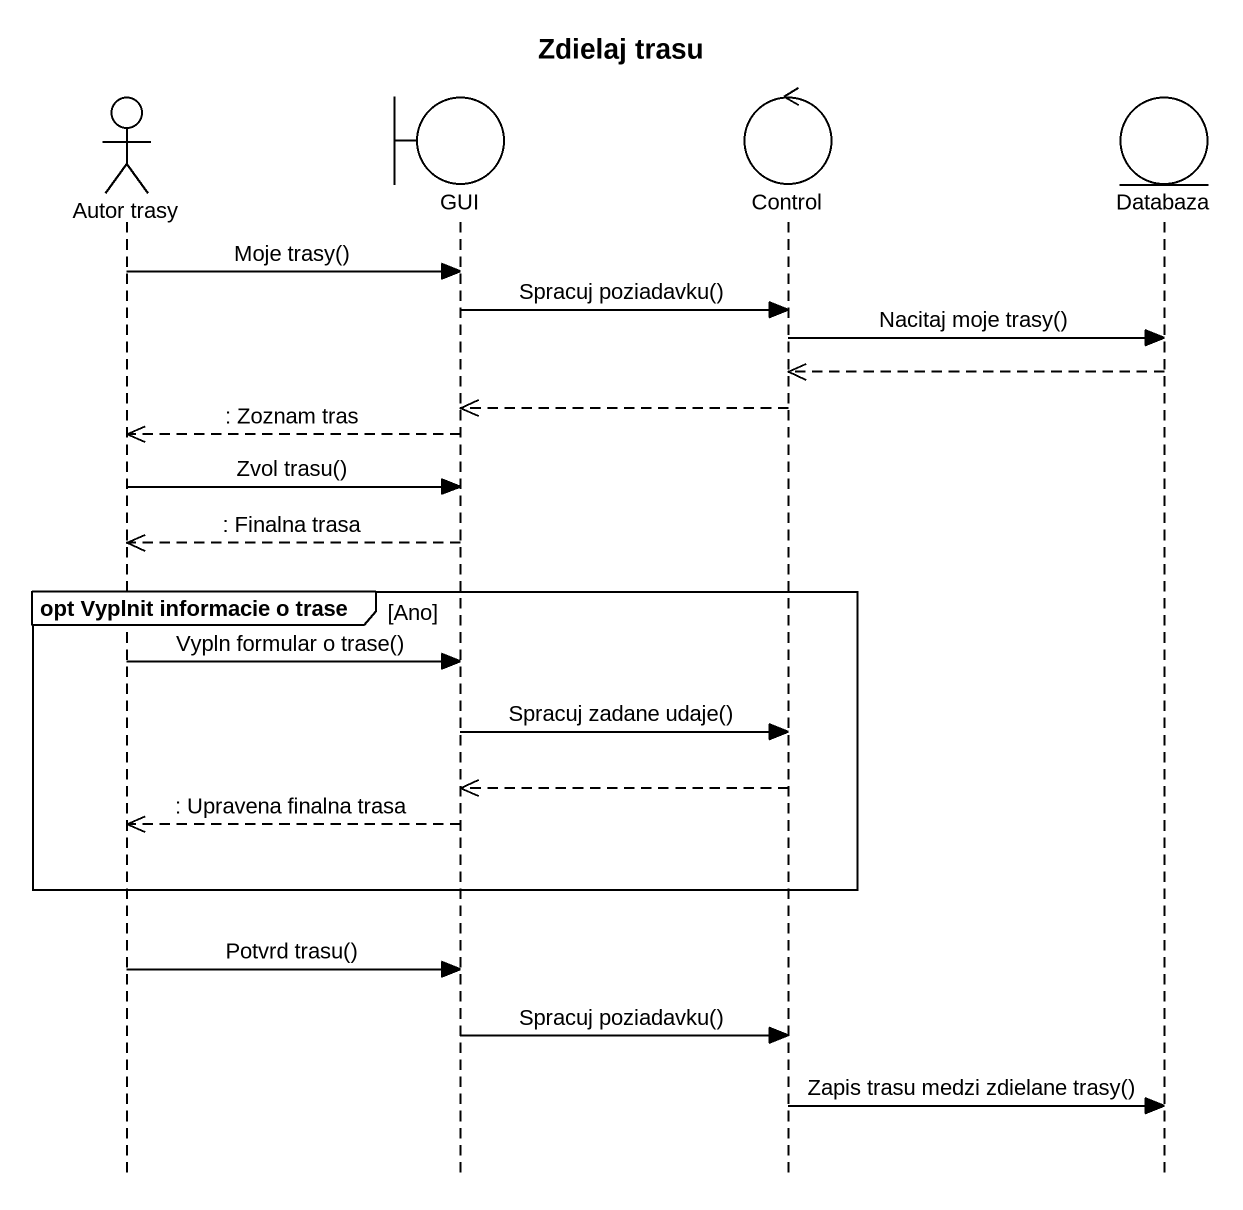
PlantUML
@startuml
title Zdielaj trasu
hide footbox
actor "Autor trasy" as Autor_trasy
boundary GUI
control "Control" as Control_
entity Databaza

Autor_trasy -> GUI : Moje trasy()
GUI -> Control_ : Spracuj poziadavku()
Control_ -> Databaza : Nacitaj moje trasy()
Databaza -->> Control_
Control_ -->> GUI
GUI -->> Autor_trasy : : Zoznam tras
Autor_trasy -> GUI : Zvol trasu()
GUI -->> Autor_trasy : : Finalna trasa
group opt Vyplnit informacie o trase [Ano]
  Autor_trasy -> GUI : Vypln formular o trase()
  GUI -> Control_ : Spracuj zadane udaje()
  Control_ -->> GUI
  GUI -->> Autor_trasy : : Upravena finalna trasa
end
Autor_trasy -> GUI : Potvrd trasu()
GUI -> Control_ : Spracuj poziadavku()
Control_ -> Databaza : Zapis trasu medzi zdielane trasy()
@enduml
